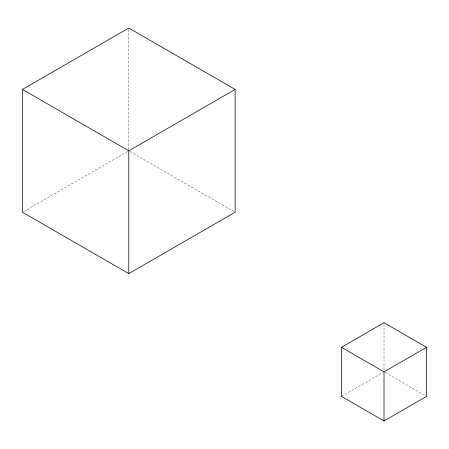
<?xml version="1.0" encoding="UTF-8"?>
<svg xmlns="http://www.w3.org/2000/svg" width="449" height="449" viewBox="0 0 449 449"><rect width="100%" height="100%" fill="white"/><g stroke="black" fill="none" stroke-linecap="round" stroke-linejoin="round"><path stroke-width="0.34" stroke-dasharray="2.25 1.68" d="M23.657 211.524L127.583 151.521M341.476 396.411L382.817 372.541M130.002 151.521L233.923 211.524M385.214 372.541L425.355 395.721M384.013 324.116L384.013 370.47M128.79 29.426L128.79 150.129"/><path stroke-width="0.67" d="M22.45 89.43L128.79 28.034L235.136 89.43L235.136 212.22L128.79 273.615L22.45 212.22L22.45 89.43L128.79 150.825L235.136 89.43M341.476 347.29L384.013 322.736L426.55 347.29L426.55 396.411L384.013 420.966L341.476 396.411L341.476 347.29L384.013 371.851L426.55 347.29M384.013 371.851L384.013 420.966M128.79 150.825L128.79 273.615"/></g></svg>
